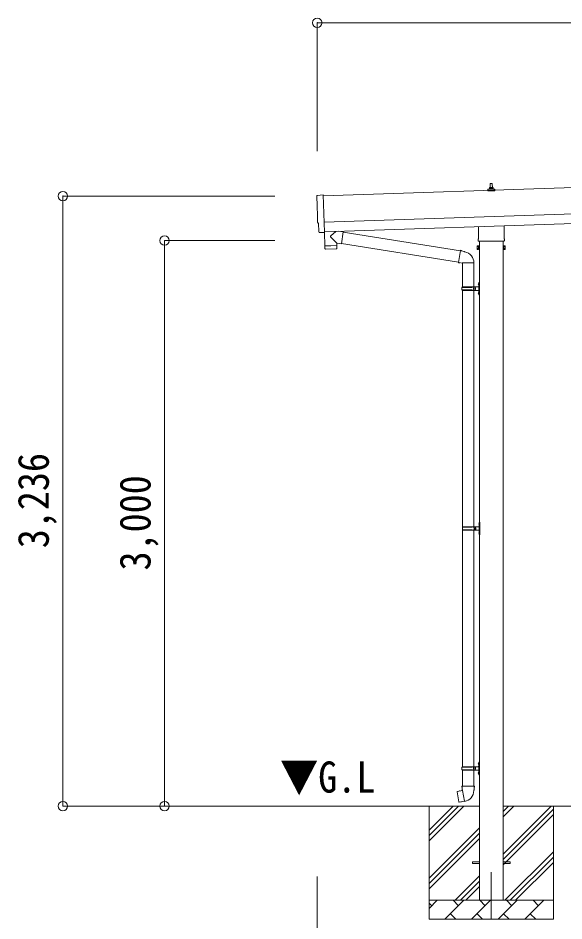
# Model space of a CAD drawing. Units: millimetres at full size, sheet at 1:50. Extents: x -14053 to 14053, y -9700 to 9700.
# Drawn here: x -1346 to 1550, y -6276 to -1486 of the extents above; entities that cross this region are included whole.
import ezdxf
from ezdxf.enums import TextEntityAlignment as Align

# ---------------------------------------------------------------- set-up
doc = ezdxf.new("R2010")
doc.units = ezdxf.units.MM
doc.header["$LTSCALE"] = 50
doc.header["$PDMODE"] = 32
doc.header["$PDSIZE"] = 50
doc.linetypes.add('CHAIN1', pattern=[8, 5, -1, 1, -1])
for name, color, linetype, lineweight in [('0-0_0', 7, 'Continuous', 9), ('0-4_OTH_LINE', 7, 'CHAIN1', 9), ('0-6_PARTS1', 6, 'Continuous', 9), ('0-8_TABLE1', 7, 'Continuous', 9)]:
    doc.layers.add(name, color=color, linetype=linetype, lineweight=lineweight)
doc.styles.add('ＭＳ ゴシック', font='')
doc.styles.get('ＭＳ ゴシック').set_extended_font_data('MS Gothic')

msp = doc.modelspace()

# ---------------------------------------------------------------- linework, layer by layer
at = {"layer": '0-0_0'}
for p, q in [((1102.05, -5666.95), (16.09, -5666.95)), ((834.55, -5666.95), (834.55, -6266.95)), ((834.55, -5852), (1019.6, -5666.95)), ((834.55, -5823.72), (991.32, -5666.95)), ((834.55, -5795.43), (963.03, -5666.95)), ((1227.05, -5922.05), (1482.15, -5666.95)), ((1227.05, -5724.06), (1284.16, -5666.95)), ((1227.05, -5695.77), (1255.88, -5666.95)), ((2902.05, -5666.95), (1227.05, -5666.95)), ((1227.05, -5950.33), (1494.55, -5682.83)), ((1494.55, -5666.95), (1494.55, -6266.95)), ((1227.05, -5978.62), (1494.55, -5711.12)), ((834.55, -6049.99), (1102.05, -5782.49)), ((834.55, -6078.27), (1102.05, -5810.77)), ((834.55, -6106.56), (1102.05, -5839.06)), ((1236.71, -6166.95), (1494.55, -5909.11)), ((1264.99, -6166.95), (1494.55, -5937.39)), ((1293.28, -6166.95), (1494.55, -5965.68)), ((972.15, -6166.95), (1102.05, -6037.05)), ((1000.44, -6166.95), (1102.05, -6065.33)), ((1028.72, -6166.95), (1102.05, -6093.62)), ((834.55, -6166.95), (1494.55, -6166.95)), ((834.55, -6209.84), (877.45, -6166.95)), ((918.87, -6266.95), (1018.87, -6166.95)), ((990.31, -6195.5), (961.76, -6166.95)), ((1060.29, -6266.95), (1160.29, -6166.95)), ((1131.74, -6195.5), (1103.18, -6166.95)), ((1201.71, -6266.95), (1301.71, -6166.95)), ((1273.16, -6195.5), (1244.6, -6166.95)), ((1343.13, -6266.95), (1443.13, -6166.95)), ((1414.58, -6195.5), (1386.02, -6166.95)), ((1491.27, -6166.95), (1494.55, -6163.67)), ((848.89, -6195.5), (834.55, -6181.16)), ((1494.55, -6266.95), (834.55, -6266.95)), ((947.42, -6238.4), (975.97, -6266.95)), ((1088.84, -6238.4), (1117.4, -6266.95)), ((1230.26, -6238.4), (1258.82, -6266.95)), ((1371.68, -6238.4), (1400.24, -6266.95))]:
    msp.add_line(p, q, dxfattribs=at)
at = {"layer": '0-4_OTH_LINE'}
msp.add_line((1164.55, -6016.95), (1164.55, -6427.53), dxfattribs=at)
at = {"layer": '0-6_PARTS1'}
for p, q in [((241.55, -1511.29), (241.55, -2192.24)), ((241.55, -1511.29), (5691.55, -1511.29)), ((-1108.44, -2430.97), (16.09, -2430.97)), ((-1108.44, -5666.95), (-1108.44, -2430.97)), ((-568.63, -2666.95), (16.09, -2666.95)), ((-568.63, -5666.95), (-568.63, -2666.95)), ((-1108.44, -5666.95), (16.09, -5666.95)), ((-568.63, -5666.95), (16.09, -5666.95)), ((241.55, -7324.78), (241.55, -6041.19))]:
    msp.add_line(p, q, dxfattribs=at)
for p in [(241.55, -1511.29), (-1108.44, -2430.97), (-568.63, -2666.95), (-1108.44, -5666.95), (-568.63, -5666.95)]:
    msp.add_point(p, dxfattribs=at)
at = {"layer": '0-8_TABLE1', "color": 4}
for p, q in [((5655.92, -2250.54), (272.91, -2429.97)), ((277.57, -2569.89), (5660.58, -2390.46)), ((1146.69, -2394.69), (1182.42, -2394.69)), ((1147.07, -2394.5), (1153.79, -2392.87)), ((1154.17, -2392.69), (1174.94, -2392.69)), ((1154.55, -2391.9), (1154.55, -2387.69)), ((1155.55, -2387.69), (1173.55, -2387.69)), ((1158.55, -2387.69), (1159.28, -2364.16)), ((1160.28, -2363.19), (1168.83, -2363.19)), ((1169.83, -2364.16), (1170.55, -2387.69)), ((1174.55, -2391.9), (1174.55, -2387.69)), ((1182.04, -2394.5), (1175.32, -2392.87)), ((279.24, -2619.86), (5662.25, -2440.43)), ((1146.3, -2403.19), (1146.3, -2395.47)), ((1182.8, -2403.19), (1146.3, -2403.19)), ((1182.8, -2403.19), (1182.8, -2395.47)), ((259.74, -2624.28), (252.81, -2624.15)), ((1096.25, -2657.18), (1096.25, -2592.63)), ((1232.85, -2588.08), (1232.85, -2657.18)), ((1094.55, -2665.95), (1094.55, -2660.45)), ((1232.49, -2669.45), (1096.62, -2669.45)), ((1102.05, -2669.45), (1102.05, -6166.95)), ((1227.05, -6166.95), (1227.05, -2669.45)), ((1234.55, -2660.45), (1234.55, -2665.95)), ((1090.55, -2695.45), (1091.31, -2694.13)), ((1090.55, -2695.45), (1090.55, -2712.45)), ((1090.55, -2712.45), (1091.31, -2713.76)), ((1097.55, -2699.04), (1091.31, -2699.04)), ((1097.55, -2708.86), (1091.31, -2708.86)), ((1097.55, -2713.76), (1091.31, -2713.76)), ((1100.05, -2713.15), (1097.55, -2713.15)), ((1229.05, -2713.15), (1231.55, -2713.15)), ((1231.55, -2699.04), (1237.79, -2699.04)), ((1231.55, -2708.86), (1237.79, -2708.86)), ((1231.55, -2713.76), (1237.79, -2713.76)), ((1238.55, -2695.45), (1237.79, -2694.13)), ((1238.55, -2712.45), (1237.79, -2713.76)), ((1238.55, -2695.45), (1238.55, -2712.45)), ((1064.55, -5962.45), (1102.05, -5962.45)), ((1064.55, -5971.45), (1064.55, -5962.45)), ((1064.55, -5971.45), (1102.05, -5971.45)), ((1227.05, -5962.45), (1264.55, -5962.45)), ((1227.05, -5971.45), (1264.55, -5971.45)), ((1264.55, -5971.45), (1264.55, -5962.45))]:
    msp.add_line(p, q, dxfattribs=at)
at = {"layer": '0-8_TABLE1'}
for p, q in [((279.33, -2622.63), (279.36, -2623.63)), ((340.65, -2617.82), (313.44, -2640.85)), ((378.35, -2621.11), (352.43, -2617.42)), ((378.35, -2621.11), (369.38, -2684.17)), ((378.09, -2622.94), (1000.68, -2722.07)), ((344.9, -2680.69), (313.41, -2648.18)), ((344.9, -2680.69), (369.38, -2684.17)), ((344.9, -2680.69), (345.3, -2692.7)), ((369.64, -2682.34), (990.26, -2781.16)), ((281.37, -2695.83), (282.03, -2708.87)), ((342.64, -2709.8), (285.13, -2711.72)), ((285.83, -2694.69), (285.88, -2695.68)), ((340.8, -2692.85), (340.82, -2693.85)), ((1001, -2720.25), (995.47, -2751.61)), ((1001, -2720.25), (1002.15, -2718.27)), ((1002.15, -2718.27), (1005.71, -2718.9)), ((1005.71, -2718.9), (1006.12, -2721.24)), ((1020.64, -2724.07), (1022.32, -2725.69)), ((1022.32, -2725.69), (1024.44, -2726.14)), ((989.94, -2782.98), (995.47, -2751.61)), ((989.94, -2782.98), (990.34, -2785.23)), ((989.94, -2782.98), (995.09, -2783.8)), ((990.34, -2785.23), (993.9, -2785.86)), ((993.9, -2785.86), (995.09, -2783.8)), ((995.09, -2783.8), (1009.7, -2786.11)), ((1009.7, -2786.11), (1011.9, -2785.13)), ((1072.2, -2785.52), (1011.02, -2785.52)), ((1012.05, -2785.52), (1012.05, -2912.95)), ((1072.05, -2785.52), (1072.05, -2912.95)), ((1009.05, -2914.95), (1059.39, -2914.95)), ((1010.05, -2912.95), (1096.05, -2912.95)), ((1010.05, -2912.95), (1010.05, -2914.95)), ((1069.05, -2912.95), (1069.05, -2917.45)), ((1069.05, -2917.45), (1071.05, -2917.45)), ((1071.05, -2917.45), (1071.05, -2921.95)), ((1077.05, -2912.95), (1077.05, -2921.95)), ((1077.05, -2917.45), (1080.05, -2917.45)), ((1080.05, -2917.45), (1080.05, -2921.95)), ((1095.75, -2895.8), (1097.8, -2896.8)), ((1097.02, -2893.8), (1097.65, -2893.8)), ((1097.02, -2893.8), (1097.02, -2902.1)), ((1097.02, -2902.1), (1097.65, -2902.1)), ((1097.65, -2893.8), (1097.65, -2902.1)), ((1097.65, -2893.8), (1098.05, -2894.2)), ((1097.65, -2902.1), (1098.05, -2901.7)), ((1097.8, -2896.8), (1098.41, -2897.95)), ((1098.05, -2889.95), (1101.05, -2888.45)), ((1098.05, -2889.95), (1098.05, -2921.95)), ((1098.05, -2894.2), (1098.05, -2901.7)), ((1101.05, -2888.45), (1101.05, -2921.95)), ((1101.05, -2888.45), (1102.05, -2888.45)), ((1102.05, -2888.45), (1102.05, -2921.95)), ((1009.05, -2928.95), (1059.39, -2928.95)), ((1010.05, -2930.95), (1010.05, -2928.95)), ((1010.05, -2930.95), (1096.05, -2930.95)), ((1012.05, -2930.95), (1012.05, -4185.45)), ((1069.05, -2930.95), (1069.05, -2926.45)), ((1069.05, -2926.45), (1071.05, -2926.45)), ((1071.05, -2926.45), (1071.05, -2921.95)), ((1072.05, -2930.95), (1072.05, -4185.45)), ((1077.05, -2930.95), (1077.05, -2921.95)), ((1077.05, -2926.45), (1080.05, -2926.45)), ((1080.05, -2926.45), (1080.05, -2921.95)), ((1095.75, -2943.8), (1097.8, -2944.8)), ((1097.02, -2941.8), (1097.65, -2941.8)), ((1097.02, -2941.8), (1097.02, -2950.1)), ((1097.02, -2950.1), (1097.65, -2950.1)), ((1097.65, -2941.8), (1097.65, -2950.1)), ((1097.65, -2941.8), (1098.05, -2942.2)), ((1097.65, -2950.1), (1098.05, -2949.7)), ((1097.8, -2944.8), (1098.41, -2945.95)), ((1098.05, -2953.95), (1098.05, -2921.95)), ((1098.05, -2942.2), (1098.05, -2949.7)), ((1098.05, -2953.95), (1101.05, -2955.45)), ((1101.05, -2955.45), (1101.05, -2921.95)), ((1101.05, -2955.45), (1102.05, -2955.45)), ((1102.05, -2955.45), (1102.05, -2921.95)), ((1099.52, -4166.3), (1100.15, -4166.3)), ((1099.52, -4166.3), (1099.52, -4174.6)), ((1100.15, -4166.3), (1100.15, -4174.6)), ((1100.15, -4166.3), (1100.55, -4166.7)), ((1100.55, -4162.45), (1103.55, -4160.95)), ((1100.55, -4162.45), (1100.55, -4194.45)), ((1100.55, -4166.7), (1100.55, -4174.2)), ((1103.55, -4160.95), (1103.55, -4194.45)), ((1103.55, -4160.95), (1104.55, -4160.95)), ((1104.55, -4160.95), (1104.55, -4194.45)), ((1011.55, -4187.45), (1061.89, -4187.45)), ((1011.55, -4201.45), (1061.89, -4201.45)), ((1012.05, -4203.44), (1012.05, -5457.95)), ((1012.55, -4185.45), (1098.55, -4185.45)), ((1012.55, -4185.45), (1012.55, -4187.45)), ((1012.55, -4203.45), (1012.55, -4201.45)), ((1012.55, -4203.45), (1098.55, -4203.45)), ((1071.55, -4185.45), (1071.55, -4189.95)), ((1071.55, -4189.95), (1073.55, -4189.95)), ((1071.55, -4203.45), (1071.55, -4198.95)), ((1071.55, -4198.95), (1073.55, -4198.95)), ((1072.05, -4203.44), (1072.05, -5457.95)), ((1073.55, -4189.95), (1073.55, -4194.45)), ((1073.55, -4198.95), (1073.55, -4194.45)), ((1079.55, -4185.45), (1079.55, -4194.45)), ((1079.55, -4189.95), (1082.55, -4189.95)), ((1079.55, -4203.45), (1079.55, -4194.45)), ((1079.55, -4198.95), (1082.55, -4198.95)), ((1082.55, -4189.95), (1082.55, -4194.45)), ((1082.55, -4198.95), (1082.55, -4194.45)), ((1098.25, -4168.3), (1100.3, -4169.3)), ((1099.52, -4174.6), (1100.15, -4174.6)), ((1099.52, -4214.3), (1100.15, -4214.3)), ((1099.52, -4214.3), (1099.52, -4222.6)), ((1100.15, -4174.6), (1100.55, -4174.2)), ((1100.15, -4214.3), (1100.15, -4222.6)), ((1100.15, -4214.3), (1100.55, -4214.7)), ((1100.3, -4169.3), (1100.91, -4170.45)), ((1100.55, -4226.45), (1100.55, -4194.45)), ((1100.55, -4214.7), (1100.55, -4222.2)), ((1103.55, -4227.95), (1103.55, -4194.45)), ((1104.55, -4227.95), (1104.55, -4194.45)), ((1098.25, -4216.3), (1100.3, -4217.3)), ((1099.52, -4222.6), (1100.15, -4222.6)), ((1100.15, -4222.6), (1100.55, -4222.2)), ((1100.3, -4217.3), (1100.91, -4218.45)), ((1100.55, -4226.45), (1103.55, -4227.95)), ((1103.55, -4227.95), (1104.55, -4227.95)), ((1009.05, -5459.95), (1059.39, -5459.95)), ((1010.05, -5457.95), (1096.05, -5457.95)), ((1010.05, -5457.95), (1010.05, -5459.95)), ((1069.05, -5457.95), (1069.05, -5462.45)), ((1077.05, -5457.95), (1077.05, -5466.95)), ((1095.75, -5440.8), (1097.8, -5441.8)), ((1097.02, -5438.8), (1097.65, -5438.8)), ((1097.02, -5438.8), (1097.02, -5447.1)), ((1097.02, -5447.1), (1097.65, -5447.1)), ((1097.65, -5438.8), (1097.65, -5447.1)), ((1097.65, -5438.8), (1098.05, -5439.2)), ((1097.65, -5447.1), (1098.05, -5446.7)), ((1097.8, -5441.8), (1098.41, -5442.95)), ((1098.05, -5434.95), (1101.05, -5433.45)), ((1098.05, -5434.95), (1098.05, -5466.95)), ((1098.05, -5439.2), (1098.05, -5446.7)), ((1101.05, -5433.45), (1101.05, -5466.95)), ((1101.05, -5433.45), (1102.05, -5433.45)), ((1102.05, -5433.45), (1102.05, -5466.95)), ((1009.05, -5473.95), (1059.39, -5473.95)), ((1010.05, -5475.95), (1010.05, -5473.95)), ((1010.05, -5475.95), (1096.05, -5475.95)), ((1012.05, -5475.95), (1012.05, -5560.88)), ((1069.05, -5462.45), (1071.05, -5462.45)), ((1069.05, -5475.95), (1069.05, -5471.45)), ((1069.05, -5471.45), (1071.05, -5471.45)), ((1071.05, -5462.45), (1071.05, -5466.95)), ((1071.05, -5471.45), (1071.05, -5466.95)), ((1072.05, -5475.95), (1072.05, -5560.88)), ((1077.05, -5462.45), (1080.05, -5462.45)), ((1077.05, -5475.95), (1077.05, -5466.95)), ((1077.05, -5471.45), (1080.05, -5471.45)), ((1080.05, -5462.45), (1080.05, -5466.95)), ((1080.05, -5471.45), (1080.05, -5466.95)), ((1095.75, -5488.8), (1097.8, -5489.8)), ((1097.02, -5486.8), (1097.65, -5486.8)), ((1097.02, -5486.8), (1097.02, -5495.1)), ((1097.02, -5495.1), (1097.65, -5495.1)), ((1097.65, -5486.8), (1097.65, -5495.1)), ((1097.65, -5486.8), (1098.05, -5487.2)), ((1097.65, -5495.1), (1098.05, -5494.7)), ((1097.8, -5489.8), (1098.41, -5490.95)), ((1098.05, -5498.95), (1098.05, -5466.95)), ((1098.05, -5487.2), (1098.05, -5494.7)), ((1098.05, -5498.95), (1101.05, -5500.45)), ((1101.05, -5500.45), (1101.05, -5466.95)), ((1101.05, -5500.45), (1102.05, -5500.45)), ((1102.05, -5500.45), (1102.05, -5466.95)), ((983.59, -5589.33), (982.78, -5590.5)), ((982.78, -5590.5), (992.4, -5645.06)), ((1011.46, -5584.08), (983.59, -5589.33)), ((996.33, -5586.72), (996.12, -5586.97)), ((1010.2, -5560.88), (1008.05, -5561.66)), ((1008.05, -5561.66), (1008.05, -5565.28)), ((1008.05, -5565.28), (1010.29, -5566.09)), ((1010.2, -5560.88), (1042.05, -5560.88)), ((1010.2, -5560.88), (1010.29, -5566.09)), ((1010.29, -5566.09), (1010.55, -5580.88)), ((1010.55, -5580.88), (1011.9, -5582.88)), ((1021.82, -5641.37), (1011.68, -5583.9)), ((1011.71, -5583.08), (1011.71, -5583.78)), ((1011.9, -5582.88), (1011.87, -5582.88)), ((1073.9, -5560.88), (1042.05, -5560.88)), ((1072.24, -5582.82), (1072.17, -5584.98)), ((1073.55, -5580.88), (1072.24, -5582.82)), ((1076.05, -5565.28), (1073.81, -5566.09)), ((1073.9, -5560.88), (1076.05, -5561.66)), ((1076.05, -5561.66), (1076.05, -5565.28)), ((1006.43, -5643.97), (1006.15, -5643.81)), ((1022.12, -5642.14), (1021.88, -5641.47))]:
    msp.add_line(p, q, dxfattribs=at)
at = {"layer": '0-8_TABLE1', "color": 4}
for points in [[(241.24, -2427.59), (272.74, -2424.88), (279.33, -2622.63)], [(249.88, -2621.26), (248.31, -2574.25), (247.71, -2574.27)], [(260.48, -2623.99), (261.12, -2623.33), (279.36, -2623.63)], [(1097.55, -2713.76), (1097.55, -2694.13), (1091.31, -2694.13)], [(1097.55, -2713.15), (1097.55, -2694.75), (1100.05, -2694.75)], [(1231.55, -2713.15), (1231.55, -2694.75), (1229.05, -2694.75)], [(1231.55, -2713.76), (1231.55, -2694.13), (1237.79, -2694.13)]]:
    msp.add_lwpolyline(points, dxfattribs=at)
at = {"layer": '0-8_TABLE1'}
for points in [[(278.96, -2623.63), (281.34, -2694.84), (345.3, -2692.7)], [(345.54, -2706.76), (345.33, -2693.7), (281.37, -2695.83)], [(1001, -2720.25), (1006.12, -2721.24), (1020.64, -2724.07)], [(1095.75, -2900.1), (1097.8, -2899.1), (1098.41, -2897.95)], [(1095.75, -2948.1), (1097.8, -2947.1), (1098.41, -2945.95)], [(1098.25, -4172.6), (1100.3, -4171.6), (1100.91, -4170.45)], [(1098.25, -4220.6), (1100.3, -4219.6), (1100.91, -4218.45)], [(1095.75, -5445.1), (1097.8, -5444.1), (1098.41, -5442.95)], [(1095.75, -5493.1), (1097.8, -5492.1), (1098.41, -5490.95)], [(998.58, -5586.51), (998.3, -5586.35), (996.33, -5586.72)], [(1073.9, -5560.88), (1073.81, -5566.09), (1073.55, -5580.88)], [(1021.55, -5641.28), (993.56, -5645.88), (992.4, -5645.06)], [(1008.61, -5643.41), (1008.4, -5643.64), (1006.43, -5643.97)]]:
    msp.add_lwpolyline(points, dxfattribs=at)
at = {"layer": '0-8_TABLE1', "color": 4}
for points in [[(1100.05, -2714.45), (1100.05, -2693.45), (1102.05, -2693.45), (1102.05, -2714.45)], [(1229.05, -2714.45), (1229.05, -2693.45), (1227.05, -2693.45), (1227.05, -2714.45)]]:
    msp.add_lwpolyline(points, close=True, dxfattribs=at)
for centre, radius, start, end in [((1147.3, -2395.47), 1, 103.62699, 180), ((1153.55, -2391.9), 1, 283.62699, 0), ((1158.64, -2388.32), 4.13, 90, 171.17633), ((1155.55, -2388.69), 1, 90, 180), ((1160.28, -2364.19), 1, 90, 178.60509), ((1167.89, -2387.69), 4.83, 133.60282, 180), ((1161.22, -2387.69), 4.83, 0, 46.39718), ((1168.83, -2364.19), 1, 1.39491, 90), ((1170.47, -2388.32), 4.13, 8.82367, 90), ((1173.55, -2388.69), 1, 0, 90), ((1175.55, -2391.9), 1, 180, 256.37301), ((1181.8, -2395.47), 1, 0, 76.37301), ((1098.55, -2660.45), 4, 125.09963, 180), ((1098.55, -2665.95), 4, 180, 194.47751), ((1098.55, -2665.95), 4, 194.47751, 241.04498), ((1230.55, -2665.95), 4, 298.95502, 345.52249), ((1230.55, -2660.45), 4, 0, 54.90037), ((1230.55, -2665.95), 4, 345.52249, 0), ((1106.79, -2703.95), 16.24, 162.41205, 197.58795), ((1094.9, -2696.59), 4.34, 145.61575, 214.38425), ((1094.9, -2711.31), 4.34, 145.61575, 214.38425), ((1222.31, -2703.95), 16.24, 342.41205, 17.58795), ((1234.21, -2696.59), 4.34, 325.61575, 34.38425), ((1234.21, -2711.31), 4.34, 325.61575, 34.38425)]:
    msp.add_arc(centre, radius, start, end, dxfattribs=at)
at = {"layer": '0-8_TABLE1'}
for centre, radius, start, end in [((316.82, -2644.53), 5, 132.56466, 226.88314), ((285.03, -2708.72), 3, 182.90915, 271.95747), ((342.54, -2706.8), 3, 271.90915, 0.90915), ((1011.9, -2785.13), 60.3, 359.62495, 78), ((1057.8, -2921.95), 49.25, 171.82876, 180.00002), ((1059.39, -2912.95), 2, 270, 359.99998), ((1101.35, -2897.95), 6, 136.21765, 223.78235), ((1096.05, -2910.95), 2, 270, 359.99998), ((1057.8, -2921.95), 49.25, 180.00002, 188.17127), ((1059.39, -2930.95), 2, 0.00005, 90.00004), ((1101.35, -2945.95), 6, 136.21765, 223.78235), ((1096.05, -2932.95), 2, 0.00005, 90.00004), ((1103.85, -4170.45), 6, 136.21765, 223.78235), ((1060.3, -4194.45), 49.25, 171.82876, 180.00002), ((1060.3, -4194.45), 49.25, 180.00002, 188.17127), ((1061.89, -4185.45), 2, 270, 359.99998), ((1061.89, -4203.45), 2, 0.00005, 90.00004), ((1103.85, -4218.45), 6, 136.21765, 223.78235), ((1098.55, -4183.45), 2, 270, 359.99998), ((1098.55, -4205.45), 2, 0.00005, 90.00004), ((1057.8, -5466.95), 49.25, 171.82876, 180.00002), ((1059.39, -5457.95), 2, 270, 359.99998), ((1101.35, -5442.95), 6, 136.21765, 223.78235), ((1096.05, -5455.95), 2, 270, 359.99998), ((1057.8, -5466.95), 49.25, 180.00002, 188.17127), ((1059.39, -5475.95), 2, 0.00005, 90.00004), ((1101.35, -5490.95), 6, 136.21765, 223.78235), ((1096.05, -5477.95), 2, 0.00005, 90.00004), ((1011.41, -5583.78), 0.3, 280.66842, 0), ((1011.91, -5583.08), 0.2, 100, 180), ((1011.9, -5582.88), 60.3, 279.96938, 358), ((1021.6, -5641.58), 0.3, 20, 99.33158), ((1022.31, -5642.07), 0.2, 200, 279.96938)]:
    msp.add_arc(centre, radius, start, end, dxfattribs=at)
at = {"layer": '0-8_TABLE1', "color": 4}
for centre, major_axis, ratio, start_param, end_param in [((241.5, -2430.58), (-3, -0.1), 0.99863, 4.7647489, 6.2979817), ((-4519.37, -2659.74), (4760.73, 158.69), 0.99863, 6.2686928, 6.2979817), ((247.56, -2569.88), (-4.4, -0.15), 0.99863, 6.2686928, 7.8539816), ((252.88, -2621.15), (-2.11, -2.14), 0.9974, 5.5252311, 7.0411395), ((259.76, -2623.28), (-0.704, -0.714), 0.9974, 0.7579542, 1.5707963)]:
    msp.add_ellipse(centre, major_axis=major_axis, ratio=ratio, start_param=start_param, end_param=end_param, dxfattribs=at)

# ---------------------------------------------------------------- texts
at = {"layer": '0-0_0', "style": 'ＭＳ ゴシック', "width": 0.9}
msp.add_text('▼G.L', height=165, dxfattribs=at).set_placement((43.81, -5644.73), align=Align.BOTTOM_LEFT)
at = {"layer": '0-6_PARTS1', "color": 7, "style": 'ＭＳ ゴシック', "width": 0.9}
for s, p in [('3,236', (-1133.44, -4298.96)), ('3,000', (-593.63, -4416.95))]:
    msp.add_text(s, height=165, rotation=90, dxfattribs=at).set_placement(p, align=Align.BOTTOM_LEFT)

doc.saveas('drawing.dxf')
